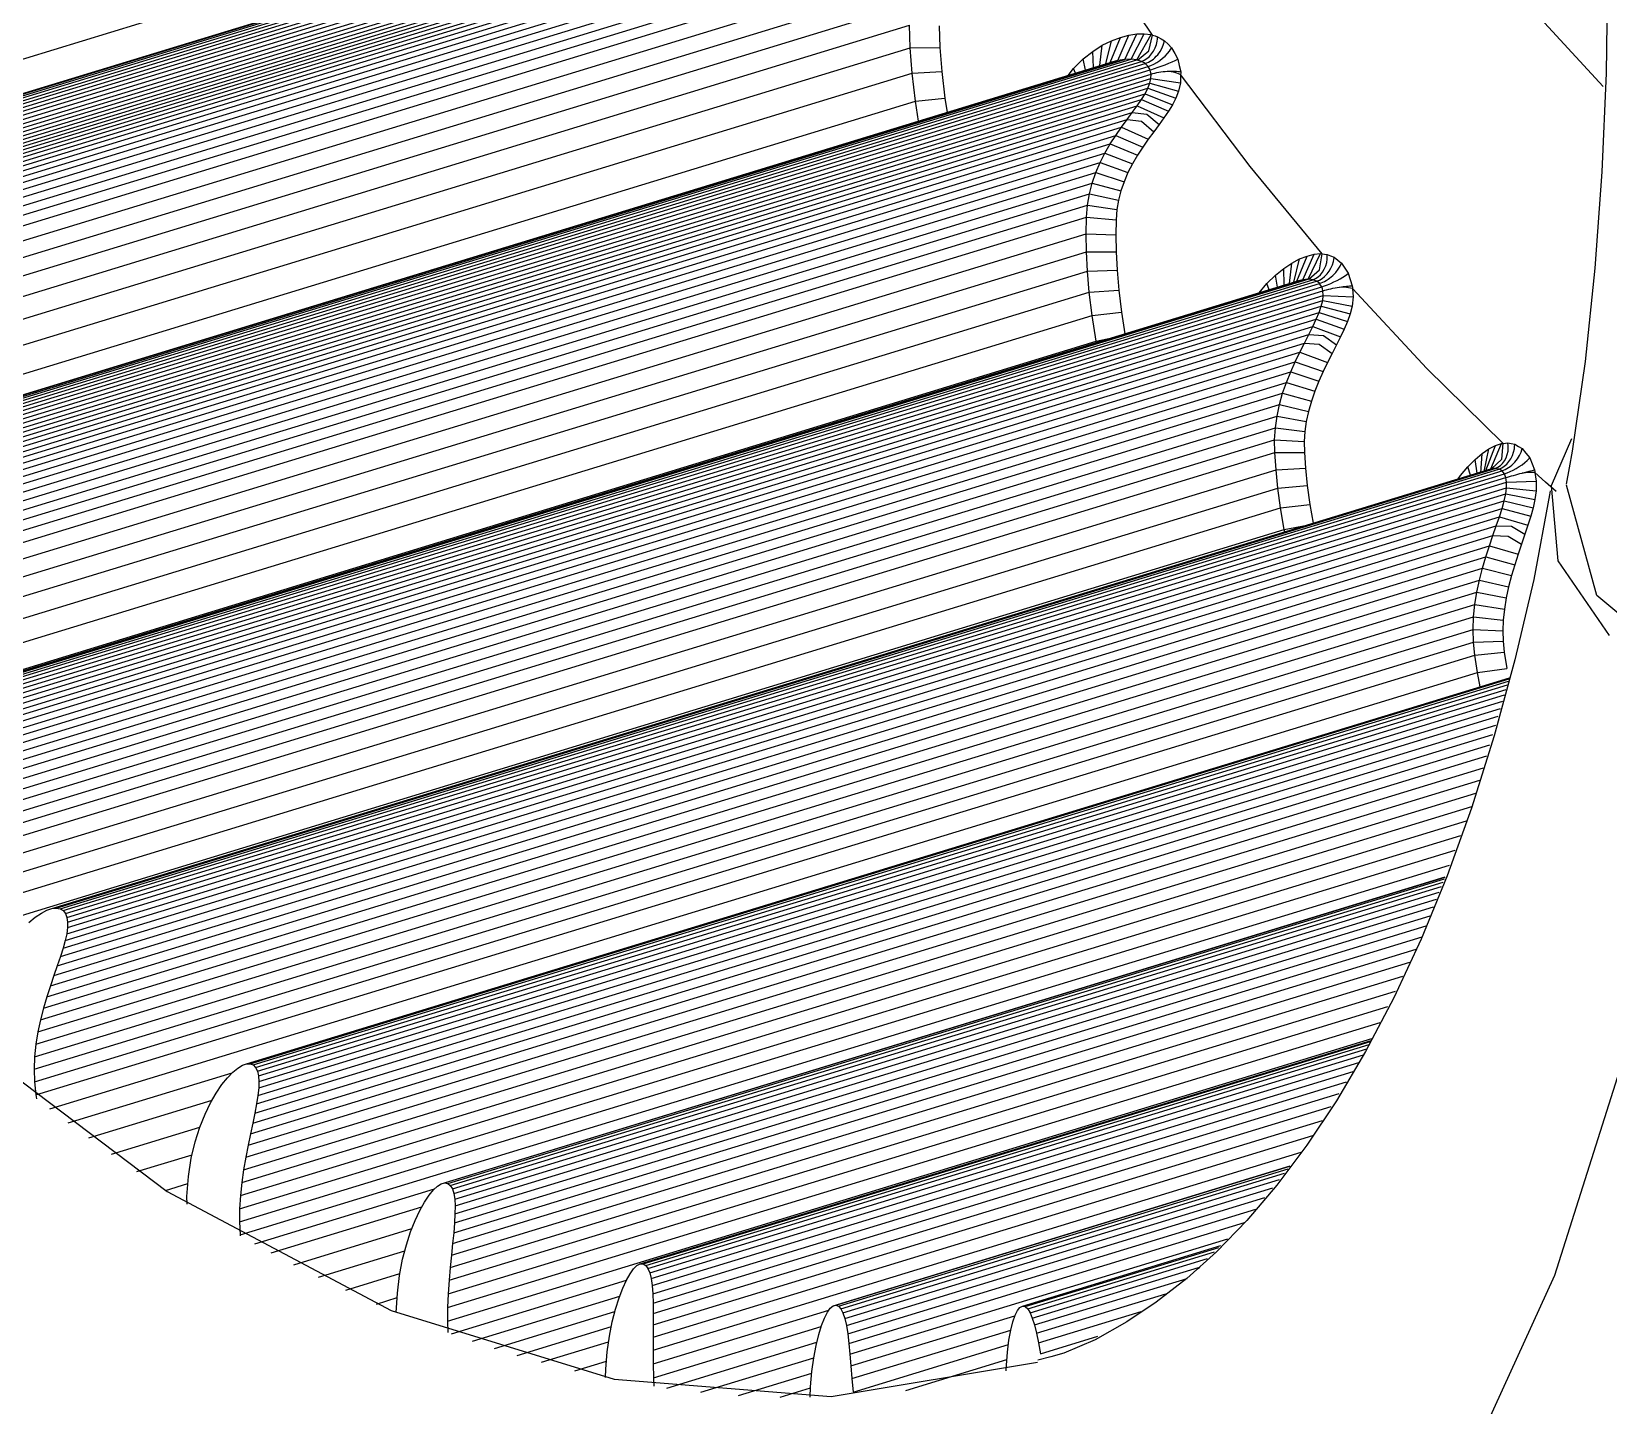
# Model space of a CAD drawing. Extents: x 594 to 813, y 174 to 240.
# Drawn here: x 735.7706 to 736.0578, y 231.0848 to 231.335 of the extents above; entities that cross this region are included whole.
import ezdxf

# ---------------------------------------------------------------- set-up
doc = ezdxf.new("R2010")
doc.units = 0
doc.header["$MEASUREMENT"] = 0
doc.layers.add('AC.REF(S). PIPING', color=3, linetype='CONTINUOUS', lineweight=30)
doc.layers.add('LG-AIRCON', color=3, linetype='CONTINUOUS')

# ---------------------------------------------------------------- blocks, each defined once
blk = doc.blocks.new('B1-Low Static-Isometric')
at = {"layer": 'LG-AIRCON', "color": 252, "linetype": 'Continuous'}
for p, q in [((4556.114, 4499.638), (4578.838, 4506.581)), ((4556.115, 4499.628), (4579.006, 4506.621)), ((4556.119, 4499.602), (4579.165, 4506.643)), ((4556.124, 4499.563), (4579.313, 4506.648)), ((4556.131, 4499.515), (4579.447, 4506.639)), ((4556.138, 4499.459), (4579.566, 4506.617)), ((4556.146, 4499.396), (4579.669, 4506.583)), ((4556.155, 4499.33), (4579.755, 4506.54)), ((4556.164, 4499.259), (4579.822, 4506.488)), ((4556.174, 4499.186), (4579.872, 4506.427)), ((4556.034, 4500.244), (4575.475, 4506.183)), ((4556.184, 4499.111), (4579.902, 4506.358)), ((4556.194, 4499.037), (4579.912, 4506.284)), ((4556.203, 4498.967), (4579.903, 4506.208)), ((4556.212, 4498.9), (4579.876, 4506.13)), ((4556.22, 4498.836), (4579.83, 4506.049)), ((4556.229, 4498.774), (4579.767, 4505.966)), ((4556.236, 4498.714), (4579.689, 4505.879)), ((4556.245, 4498.653), (4579.598, 4505.788)), ((4556.253, 4498.59), (4579.496, 4505.691)), ((4556.262, 4498.524), (4579.385, 4505.589)), ((4556.271, 4498.452), (4579.269, 4505.479)), ((4556.282, 4498.374), (4579.149, 4505.361)), ((4556.293, 4498.287), (4579.031, 4505.234)), ((4556.306, 4498.19), (4578.915, 4505.098)), ((4556.32, 4498.081), (4578.807, 4504.951)), ((4556.336, 4497.96), (4578.709, 4504.795)), ((4591.027, 4501.638), (4587.988, 4504.944)), ((4556.354, 4497.825), (4578.625, 4504.63)), ((4556.373, 4497.677), (4578.555, 4504.454)), ((4556.395, 4497.513), (4578.5, 4504.266)), ((4582.817, 4502.574), (4581.61, 4504.365)), ((4556.42, 4497.325), (4578.462, 4504.06)), ((4556.455, 4497.061), (4578.43, 4503.775)), ((4556.493, 4496.771), (4578.406, 4503.466)), ((4556.535, 4496.448), (4578.392, 4503.126)), ((4556.565, 4496.084), (4578.391, 4502.753)), ((4578.406, 4502.339), (4578.391, 4502.753)), ((4578.931, 4502.741), (4578.946, 4502.349)), ((4581.902, 4502.388), (4582.071, 4502.472)), ((4581.965, 4502.05), (4582.071, 4502.472)), ((4582.048, 4502.075), (4582.232, 4502.533)), ((4582.071, 4502.472), (4582.232, 4502.533)), ((4582.188, 4502.112), (4582.385, 4502.573)), ((4582.232, 4502.533), (4582.385, 4502.573)), ((4582.316, 4502.131), (4582.529, 4502.595)), ((4582.385, 4502.573), (4582.529, 4502.595)), ((4582.431, 4502.134), (4582.663, 4502.598)), ((4582.529, 4502.595), (4582.663, 4502.598)), ((4582.532, 4502.122), (4582.79, 4502.583)), ((4582.663, 4502.598), (4582.79, 4502.583)), ((4582.748, 4502.289), (4582.817, 4502.574)), ((4582.79, 4502.583), (4582.817, 4502.574)), ((4582.817, 4502.574), (4582.865, 4502.56)), ((4582.865, 4502.56), (4582.911, 4502.545)), ((4582.867, 4502.34), (4582.89, 4502.401)), ((4582.89, 4502.401), (4582.905, 4502.463)), ((4582.905, 4502.463), (4582.91, 4502.5)), ((4582.91, 4502.5), (4582.911, 4502.537)), ((4582.911, 4502.545), (4582.974, 4502.508)), ((4582.911, 4502.541), (4582.911, 4502.545)), ((4582.911, 4502.537), (4582.911, 4502.541)), ((4582.974, 4502.508), (4583.036, 4502.472)), ((4582.993, 4502.341), (4583.02, 4502.407)), ((4583.02, 4502.407), (4583.036, 4502.472)), ((4583.036, 4502.472), (4583.101, 4502.406)), ((4583.101, 4502.406), (4583.166, 4502.341)), ((4556.6, 4495.677), (4578.406, 4502.339)), ((4556.714, 4494.329), (4582.188, 4502.112)), ((4556.715, 4494.309), (4582.316, 4502.131)), ((4556.718, 4494.278), (4582.431, 4502.134)), ((4556.721, 4494.236), (4582.532, 4502.122)), ((4578.406, 4502.339), (4578.946, 4502.349)), ((4578.441, 4501.88), (4578.406, 4502.339)), ((4578.946, 4502.349), (4578.979, 4501.913)), ((4581.381, 4501.967), (4581.554, 4502.139)), ((4581.554, 4502.139), (4581.729, 4502.278)), ((4581.596, 4501.937), (4581.554, 4502.139)), ((4581.729, 4502.278), (4581.902, 4502.388)), ((4581.74, 4501.981), (4581.729, 4502.278)), ((4581.861, 4502.018), (4581.902, 4502.388)), ((4582.188, 4502.112), (4582.048, 4502.075)), ((4582.316, 4502.131), (4582.188, 4502.112)), ((4582.431, 4502.134), (4582.316, 4502.131)), ((4582.532, 4502.122), (4582.431, 4502.134)), ((4582.545, 4502.118), (4582.532, 4502.122)), ((4582.545, 4502.118), (4582.748, 4502.289)), ((4582.581, 4502.107), (4582.545, 4502.118)), ((4582.617, 4502.096), (4582.667, 4502.116)), ((4582.667, 4502.116), (4582.715, 4502.146)), ((4582.715, 4502.146), (4582.76, 4502.184)), ((4582.76, 4502.184), (4582.802, 4502.231)), ((4582.775, 4502.097), (4582.804, 4502.116)), ((4582.802, 4502.231), (4582.838, 4502.283)), ((4582.804, 4502.116), (4582.833, 4502.138)), ((4582.833, 4502.138), (4582.86, 4502.162)), ((4582.838, 4502.283), (4582.867, 4502.34)), ((4582.86, 4502.162), (4582.887, 4502.188)), ((4582.887, 4502.188), (4582.912, 4502.216)), ((4582.896, 4502.077), (4582.949, 4502.112)), ((4582.912, 4502.216), (4582.957, 4502.277)), ((4582.949, 4502.112), (4583, 4502.151)), ((4582.957, 4502.277), (4582.993, 4502.341)), ((4583, 4502.151), (4583.048, 4502.193)), ((4583.048, 4502.193), (4583.091, 4502.237)), ((4583.091, 4502.237), (4583.127, 4502.281)), ((4583.127, 4502.281), (4583.147, 4502.309)), ((4583.147, 4502.309), (4583.164, 4502.337)), ((4583.164, 4502.337), (4583.165, 4502.339)), ((4583.165, 4502.339), (4583.166, 4502.341)), ((4583.166, 4502.341), (4583.222, 4502.238)), ((4583.176, 4502.088), (4583.232, 4502.113)), ((4583.222, 4502.238), (4583.277, 4502.135)), ((4583.232, 4502.113), (4583.277, 4502.135)), ((4583.277, 4502.135), (4583.304, 4502.019)), ((4556.639, 4495.219), (4578.441, 4501.88)), ((4556.713, 4494.335), (4582.048, 4502.075)), ((4556.726, 4494.185), (4582.617, 4502.096)), ((4556.731, 4494.126), (4582.686, 4502.056)), ((4556.736, 4494.059), (4582.738, 4502.004)), ((4556.743, 4493.986), (4582.773, 4501.939)), ((4556.749, 4493.908), (4582.79, 4501.865)), ((4578.441, 4501.88), (4578.979, 4501.913)), ((4578.5, 4501.371), (4578.441, 4501.88)), ((4578.979, 4501.913), (4579.035, 4501.426)), ((4581.282, 4501.841), (4581.381, 4501.967)), ((4581.417, 4501.882), (4581.381, 4501.967)), ((4582.617, 4502.096), (4582.581, 4502.107)), ((4582.617, 4502.096), (4582.617, 4502.096)), ((4582.652, 4502.076), (4582.617, 4502.096)), ((4582.686, 4502.056), (4582.652, 4502.076)), ((4582.686, 4502.056), (4582.716, 4502.067)), ((4582.711, 4502.031), (4582.686, 4502.056)), ((4582.735, 4502.007), (4582.711, 4502.031)), ((4582.716, 4502.067), (4582.745, 4502.08)), ((4582.737, 4502.005), (4582.735, 4502.007)), ((4582.738, 4502.004), (4582.737, 4502.005)), ((4582.738, 4502.004), (4582.789, 4502.022)), ((4582.756, 4501.971), (4582.738, 4502.004)), ((4582.745, 4502.08), (4582.775, 4502.097)), ((4582.773, 4501.939), (4582.756, 4501.971)), ((4582.773, 4501.939), (4582.804, 4501.948)), ((4582.773, 4501.939), (4582.773, 4501.939)), ((4582.781, 4501.902), (4582.773, 4501.939)), ((4582.79, 4501.865), (4582.781, 4501.902)), ((4582.788, 4501.784), (4582.79, 4501.865)), ((4582.789, 4502.022), (4582.843, 4502.047)), ((4582.79, 4501.865), (4582.822, 4501.874)), ((4582.79, 4501.865), (4582.79, 4501.865)), ((4582.804, 4501.948), (4582.836, 4501.959)), ((4582.822, 4501.874), (4582.857, 4501.882)), ((4582.836, 4501.959), (4582.87, 4501.97)), ((4582.843, 4502.047), (4582.896, 4502.077)), ((4582.857, 4501.882), (4582.894, 4501.89)), ((4582.87, 4501.97), (4582.904, 4501.982)), ((4582.894, 4501.89), (4582.932, 4501.897)), ((4582.904, 4501.982), (4582.939, 4501.994)), ((4582.932, 4501.897), (4582.971, 4501.903)), ((4582.939, 4501.994), (4582.975, 4502.007)), ((4582.971, 4501.903), (4583.011, 4501.908)), ((4582.975, 4502.007), (4583.011, 4502.021)), ((4583.011, 4502.021), (4583.046, 4502.034)), ((4583.011, 4501.908), (4583.051, 4501.912)), ((4583.046, 4502.034), (4583.114, 4502.061)), ((4583.051, 4501.912), (4583.091, 4501.915)), ((4583.091, 4501.915), (4583.16, 4501.917)), ((4583.223, 4501.894), (4583.091, 4501.915)), ((4583.114, 4502.061), (4583.176, 4502.088)), ((4583.16, 4501.917), (4583.224, 4501.916)), ((4583.33, 4501.857), (4583.223, 4501.894)), ((4583.224, 4501.916), (4583.254, 4501.914)), ((4583.254, 4501.914), (4583.282, 4501.911)), ((4583.282, 4501.911), (4583.307, 4501.908)), ((4583.304, 4502.019), (4583.331, 4501.903)), ((4583.307, 4501.908), (4583.331, 4501.903)), ((4583.33, 4501.857), (4583.327, 4501.707)), ((4583.331, 4501.88), (4583.33, 4501.857)), ((4584.599, 4500.18), (4583.33, 4501.857)), ((4583.331, 4501.903), (4583.331, 4501.88)), ((4556.756, 4493.831), (4582.788, 4501.784)), ((4556.762, 4493.752), (4582.769, 4501.698)), ((4556.769, 4493.672), (4582.733, 4501.605)), ((4582.681, 4501.505), (4582.733, 4501.605)), ((4582.733, 4501.605), (4582.769, 4501.698)), ((4582.733, 4501.605), (4583.243, 4501.426)), ((4582.769, 4501.698), (4582.788, 4501.784)), ((4582.769, 4501.698), (4583.293, 4501.555)), ((4582.788, 4501.784), (4583.327, 4501.707)), ((4583.293, 4501.555), (4583.243, 4501.426)), ((4583.327, 4501.707), (4583.293, 4501.555)), ((4556.682, 4494.705), (4578.5, 4501.371)), ((4556.776, 4493.591), (4582.681, 4501.505)), ((4556.783, 4493.507), (4582.615, 4501.399)), ((4556.791, 4493.419), (4582.537, 4501.285)), ((4578.5, 4501.371), (4579.035, 4501.426)), ((4578.556, 4501.008), (4578.5, 4501.371)), ((4579.035, 4501.426), (4579.075, 4501.167)), ((4582.449, 4501.163), (4582.537, 4501.285)), ((4582.537, 4501.285), (4582.615, 4501.399)), ((4582.537, 4501.285), (4583.025, 4501.069)), ((4582.615, 4501.399), (4582.681, 4501.505)), ((4582.615, 4501.399), (4583.108, 4501.189)), ((4582.681, 4501.505), (4583.181, 4501.307)), ((4583.181, 4501.307), (4583.108, 4501.189)), ((4583.243, 4501.426), (4583.181, 4501.307)), ((4556.798, 4493.326), (4582.449, 4501.163)), ((4556.807, 4493.228), (4582.353, 4501.034)), ((4582.252, 4500.895), (4582.353, 4501.034)), ((4582.353, 4501.034), (4582.449, 4501.163)), ((4582.353, 4501.034), (4582.618, 4501.006)), ((4582.449, 4501.163), (4582.715, 4501.137)), ((4582.618, 4501.006), (4582.839, 4500.814)), ((4582.715, 4501.137), (4582.936, 4500.945)), ((4583.025, 4501.069), (4582.936, 4500.945)), ((4583.108, 4501.189), (4583.025, 4501.069)), ((4556.816, 4493.123), (4582.252, 4500.895)), ((4556.825, 4493.01), (4582.15, 4500.747)), ((4582.048, 4500.591), (4582.15, 4500.747)), ((4582.15, 4500.747), (4582.252, 4500.895)), ((4582.15, 4500.747), (4582.641, 4500.535)), ((4582.252, 4500.895), (4582.741, 4500.678)), ((4582.741, 4500.678), (4582.641, 4500.535)), ((4582.839, 4500.814), (4582.741, 4500.678)), ((4582.936, 4500.945), (4582.839, 4500.814)), ((4556.835, 4492.887), (4582.048, 4500.591)), ((4556.847, 4492.755), (4581.951, 4500.425)), ((4581.862, 4500.251), (4581.951, 4500.425)), ((4581.951, 4500.425), (4582.048, 4500.591)), ((4581.951, 4500.425), (4582.453, 4500.23)), ((4582.048, 4500.591), (4582.544, 4500.385)), ((4582.641, 4500.535), (4582.544, 4500.385)), ((4556.859, 4492.611), (4581.862, 4500.251)), ((4581.783, 4500.069), (4581.862, 4500.251)), ((4581.862, 4500.251), (4582.371, 4500.069)), ((4582.453, 4500.23), (4582.371, 4500.069)), ((4582.544, 4500.385), (4582.453, 4500.23)), ((4585.908, 4498.591), (4584.599, 4500.18)), ((4556.872, 4492.457), (4581.783, 4500.069)), ((4556.886, 4492.292), (4581.718, 4499.879)), ((4581.667, 4499.683), (4581.718, 4499.879)), ((4581.718, 4499.879), (4581.783, 4500.069)), ((4581.718, 4499.879), (4582.242, 4499.737)), ((4581.783, 4500.069), (4582.3, 4499.904)), ((4582.3, 4499.904), (4582.242, 4499.737)), ((4582.371, 4500.069), (4582.3, 4499.904)), ((4556.901, 4492.116), (4581.667, 4499.683)), ((4581.633, 4499.477), (4581.667, 4499.683)), ((4581.667, 4499.683), (4582.199, 4499.569)), ((4582.199, 4499.569), (4582.17, 4499.398)), ((4582.242, 4499.737), (4582.199, 4499.569)), ((4556.917, 4491.926), (4581.633, 4499.477)), ((4556.934, 4491.715), (4581.615, 4499.256)), ((4581.61, 4498.955), (4581.615, 4499.256)), ((4581.615, 4499.256), (4581.633, 4499.477)), ((4581.615, 4499.256), (4582.155, 4499.211)), ((4581.633, 4499.477), (4582.17, 4499.398)), ((4582.17, 4499.398), (4582.155, 4499.211)), ((4556.959, 4491.423), (4581.61, 4498.955)), ((4581.615, 4498.63), (4581.61, 4498.955)), ((4581.61, 4498.955), (4582.151, 4498.934)), ((4582.155, 4499.211), (4582.151, 4498.934)), ((4582.151, 4498.934), (4582.155, 4498.627)), ((4556.978, 4491.102), (4581.615, 4498.63)), ((4581.633, 4498.276), (4581.615, 4498.63)), ((4581.615, 4498.63), (4582.155, 4498.627)), ((4582.155, 4498.627), (4582.172, 4498.293)), ((4585.208, 4498.324), (4585.356, 4498.422)), ((4585.314, 4498.051), (4585.356, 4498.422)), ((4585.356, 4498.422), (4585.497, 4498.497)), ((4585.393, 4498.075), (4585.497, 4498.497)), ((4585.448, 4498.092), (4585.632, 4498.55)), ((4585.497, 4498.497), (4585.632, 4498.55)), ((4585.557, 4498.12), (4585.759, 4498.582)), ((4585.632, 4498.55), (4585.759, 4498.582)), ((4585.654, 4498.129), (4585.88, 4498.594)), ((4585.759, 4498.582), (4585.88, 4498.594)), ((4585.861, 4498.301), (4585.908, 4498.591)), ((4585.88, 4498.594), (4585.908, 4498.591)), ((4585.908, 4498.591), (4585.953, 4498.586)), ((4585.953, 4498.586), (4585.999, 4498.58)), ((4585.972, 4498.37), (4585.99, 4498.432)), ((4585.99, 4498.432), (4586, 4498.496)), ((4585.999, 4498.58), (4586.062, 4498.556)), ((4586, 4498.576), (4585.999, 4498.58)), ((4586, 4498.572), (4586, 4498.576)), ((4586.001, 4498.535), (4586, 4498.572)), ((4586, 4498.496), (4586.001, 4498.535)), ((4586.062, 4498.556), (4586.124, 4498.532)), ((4586.067, 4498.332), (4586.093, 4498.391)), ((4586.093, 4498.391), (4586.112, 4498.452)), ((4586.112, 4498.452), (4586.12, 4498.489)), ((4586.12, 4498.489), (4586.124, 4498.526)), ((4586.124, 4498.532), (4586.192, 4498.478)), ((4586.124, 4498.529), (4586.124, 4498.532)), ((4586.124, 4498.526), (4586.124, 4498.529)), ((4586.192, 4498.478), (4586.26, 4498.424)), ((4586.234, 4498.368), (4586.26, 4498.424)), ((4586.26, 4498.424), (4586.322, 4498.33)), ((4556.99, 4490.747), (4581.633, 4498.276)), ((4559.239, 4490.084), (4585.448, 4498.092)), ((4559.348, 4490.112), (4585.557, 4498.12)), ((4559.445, 4490.121), (4585.654, 4498.129)), ((4559.528, 4490.112), (4585.737, 4498.12)), ((4559.597, 4490.086), (4585.806, 4498.094)), ((4581.633, 4498.276), (4582.172, 4498.293)), ((4581.666, 4497.89), (4581.633, 4498.276)), ((4582.172, 4498.293), (4582.204, 4497.927)), ((4584.901, 4498.051), (4585.056, 4498.201)), ((4585.056, 4498.201), (4585.208, 4498.324)), ((4585.095, 4497.984), (4585.056, 4498.201)), ((4585.216, 4498.021), (4585.208, 4498.324)), ((4585.557, 4498.12), (4585.448, 4498.092)), ((4585.654, 4498.129), (4585.557, 4498.12)), ((4585.667, 4498.128), (4585.654, 4498.129)), ((4585.667, 4498.128), (4585.861, 4498.301)), ((4585.702, 4498.124), (4585.667, 4498.128)), ((4585.737, 4498.12), (4585.702, 4498.124)), ((4585.737, 4498.12), (4585.787, 4498.141)), ((4585.737, 4498.12), (4585.737, 4498.12)), ((4585.772, 4498.107), (4585.737, 4498.12)), ((4585.806, 4498.094), (4585.772, 4498.107)), ((4585.787, 4498.141), (4585.834, 4498.171)), ((4585.807, 4498.094), (4585.806, 4498.094)), ((4585.807, 4498.094), (4585.857, 4498.114)), ((4585.832, 4498.074), (4585.807, 4498.094)), ((4585.834, 4498.171), (4585.877, 4498.21)), ((4585.857, 4498.114), (4585.905, 4498.143)), ((4585.877, 4498.21), (4585.915, 4498.257)), ((4585.905, 4498.143), (4585.952, 4498.181)), ((4585.915, 4498.257), (4585.947, 4498.311)), ((4585.921, 4498.074), (4585.952, 4498.09)), ((4585.947, 4498.311), (4585.972, 4498.37)), ((4585.952, 4498.181), (4585.996, 4498.226)), ((4585.952, 4498.09), (4585.983, 4498.108)), ((4585.983, 4498.108), (4586.014, 4498.128)), ((4585.996, 4498.226), (4586.034, 4498.277)), ((4586.014, 4498.128), (4586.044, 4498.15)), ((4586.034, 4498.277), (4586.067, 4498.332)), ((4586.044, 4498.15), (4586.073, 4498.174)), ((4586.073, 4498.174), (4586.102, 4498.199)), ((4586.102, 4498.199), (4586.154, 4498.253)), ((4586.122, 4498.079), (4586.179, 4498.108)), ((4586.154, 4498.253), (4586.198, 4498.31)), ((4586.179, 4498.108), (4586.233, 4498.137)), ((4586.198, 4498.31), (4586.234, 4498.368)), ((4586.233, 4498.137), (4586.285, 4498.167)), ((4586.285, 4498.167), (4586.331, 4498.196)), ((4586.322, 4498.33), (4586.384, 4498.236)), ((4586.331, 4498.196), (4586.358, 4498.215)), ((4586.358, 4498.215), (4586.381, 4498.234)), ((4586.381, 4498.234), (4586.383, 4498.235)), ((4586.383, 4498.235), (4586.384, 4498.236)), ((4586.384, 4498.236), (4586.42, 4498.122)), ((4586.42, 4498.122), (4586.456, 4498.008)), ((4557.004, 4490.355), (4581.666, 4497.89)), ((4559.651, 4490.043), (4585.861, 4498.051)), ((4559.69, 4489.984), (4585.9, 4497.992)), ((4559.713, 4489.911), (4585.922, 4497.919)), ((4559.719, 4489.828), (4585.928, 4497.835)), ((4581.666, 4497.89), (4582.204, 4497.927)), ((4581.719, 4497.466), (4581.666, 4497.89)), ((4582.204, 4497.927), (4582.253, 4497.526)), ((4584.758, 4497.881), (4584.901, 4498.051)), ((4584.943, 4497.938), (4584.901, 4498.051)), ((4585.858, 4498.054), (4585.832, 4498.074)), ((4585.859, 4498.052), (4585.858, 4498.054)), ((4585.861, 4498.051), (4585.859, 4498.052)), ((4585.861, 4498.051), (4585.891, 4498.061)), ((4585.88, 4498.021), (4585.861, 4498.051)), ((4585.9, 4497.992), (4585.88, 4498.021)), ((4585.891, 4498.061), (4585.921, 4498.074)), ((4585.9, 4497.992), (4585.952, 4498.009)), ((4585.911, 4497.955), (4585.9, 4497.992)), ((4585.9, 4497.992), (4585.9, 4497.992)), ((4585.9, 4497.992), (4585.9, 4497.992)), ((4585.922, 4497.919), (4585.911, 4497.955)), ((4585.918, 4497.742), (4585.928, 4497.835)), ((4585.922, 4497.919), (4585.955, 4497.928)), ((4585.928, 4497.835), (4585.922, 4497.919)), ((4585.922, 4497.919), (4585.922, 4497.919)), ((4585.928, 4497.835), (4586.47, 4497.805)), ((4585.952, 4498.009), (4586.007, 4498.029)), ((4585.955, 4497.928), (4585.989, 4497.937)), ((4585.989, 4497.937), (4586.026, 4497.947)), ((4586.007, 4498.029), (4586.064, 4498.053)), ((4586.026, 4497.947), (4586.064, 4497.955)), ((4586.064, 4498.053), (4586.122, 4498.079)), ((4586.064, 4497.955), (4586.103, 4497.964)), ((4586.103, 4497.964), (4586.142, 4497.972)), ((4586.142, 4497.972), (4586.182, 4497.979)), ((4586.182, 4497.979), (4586.221, 4497.985)), ((4586.221, 4497.985), (4586.289, 4497.995)), ((4586.353, 4497.98), (4586.221, 4497.985)), ((4586.289, 4497.995), (4586.352, 4498.002)), ((4586.352, 4498.002), (4586.381, 4498.005)), ((4586.459, 4497.96), (4586.353, 4497.98)), ((4586.381, 4498.005), (4586.408, 4498.007)), ((4586.408, 4498.007), (4586.433, 4498.008)), ((4586.433, 4498.008), (4586.456, 4498.008)), ((4586.47, 4497.805), (4586.452, 4497.64)), ((4586.456, 4498.008), (4586.458, 4497.984)), ((4586.458, 4497.984), (4586.459, 4497.96)), ((4586.459, 4497.96), (4586.47, 4497.805)), ((4587.816, 4496.501), (4586.459, 4497.96)), ((4559.642, 4489.516), (4585.851, 4497.524)), ((4559.682, 4489.63), (4585.892, 4497.638)), ((4559.708, 4489.734), (4585.918, 4497.742)), ((4581.719, 4497.466), (4582.253, 4497.526)), ((4582.253, 4497.526), (4582.316, 4497.135)), ((4585.798, 4497.4), (4585.851, 4497.524)), ((4585.851, 4497.524), (4585.892, 4497.638)), ((4585.851, 4497.524), (4586.367, 4497.359)), ((4585.892, 4497.638), (4585.918, 4497.742)), ((4585.892, 4497.638), (4586.416, 4497.496)), ((4585.918, 4497.742), (4586.452, 4497.64)), ((4586.452, 4497.64), (4586.416, 4497.496)), ((4557.02, 4489.92), (4581.719, 4497.466)), ((4559.525, 4489.258), (4585.735, 4497.266)), ((4559.589, 4489.392), (4585.798, 4497.4)), ((4581.793, 4497), (4581.719, 4497.466)), ((4585.662, 4497.121), (4585.735, 4497.266)), ((4585.735, 4497.266), (4585.798, 4497.4)), ((4585.735, 4497.266), (4586.242, 4497.08)), ((4585.798, 4497.4), (4586.309, 4497.222)), ((4586.367, 4497.359), (4586.309, 4497.222)), ((4586.416, 4497.496), (4586.367, 4497.359)), ((4557.037, 4489.436), (4581.793, 4497)), ((4559.374, 4488.958), (4585.583, 4496.966)), ((4559.453, 4489.113), (4585.662, 4497.121)), ((4581.793, 4497), (4582.079, 4497.063)), ((4581.798, 4496.977), (4581.793, 4497)), ((4585.5, 4496.801), (4585.583, 4496.966)), ((4585.583, 4496.966), (4585.662, 4497.121)), ((4585.583, 4496.966), (4585.854, 4496.948)), ((4585.662, 4497.121), (4585.934, 4497.104)), ((4585.854, 4496.948), (4586.088, 4496.777)), ((4585.934, 4497.104), (4586.168, 4496.933)), ((4586.242, 4497.08), (4586.168, 4496.933)), ((4586.309, 4497.222), (4586.242, 4497.08)), ((4559.291, 4488.794), (4585.5, 4496.801)), ((4585.416, 4496.627), (4585.5, 4496.801)), ((4585.5, 4496.801), (4586.007, 4496.615)), ((4586.088, 4496.777), (4586.007, 4496.615)), ((4586.168, 4496.933), (4586.088, 4496.777)), ((4559.125, 4488.436), (4585.334, 4496.443)), ((4559.207, 4488.619), (4585.416, 4496.627)), ((4585.257, 4496.251), (4585.334, 4496.443)), ((4585.334, 4496.443), (4585.416, 4496.627)), ((4585.334, 4496.443), (4585.847, 4496.271)), ((4585.416, 4496.627), (4585.925, 4496.446)), ((4585.925, 4496.446), (4585.847, 4496.271)), ((4586.007, 4496.615), (4585.925, 4496.446)), ((4589.202, 4495.14), (4587.816, 4496.501)), ((4559.048, 4488.244), (4585.257, 4496.251)), ((4585.188, 4496.052), (4585.257, 4496.251)), ((4585.257, 4496.251), (4585.774, 4496.09)), ((4585.774, 4496.09), (4585.711, 4495.906)), ((4585.847, 4496.271), (4585.774, 4496.09)), ((4558.921, 4487.839), (4585.13, 4495.847)), ((4558.979, 4488.044), (4585.188, 4496.052)), ((4585.085, 4495.637), (4585.13, 4495.847)), ((4585.13, 4495.847), (4585.188, 4496.052)), ((4585.13, 4495.847), (4585.658, 4495.721)), ((4585.188, 4496.052), (4585.711, 4495.906)), ((4585.711, 4495.906), (4585.658, 4495.721)), ((4558.876, 4487.63), (4585.085, 4495.637)), ((4585.055, 4495.424), (4585.085, 4495.637)), ((4585.085, 4495.637), (4585.619, 4495.536)), ((4585.619, 4495.536), (4585.593, 4495.353)), ((4585.658, 4495.721), (4585.619, 4495.536)), ((4558.846, 4487.416), (4585.055, 4495.424)), ((4585.041, 4495.204), (4585.055, 4495.424)), ((4585.055, 4495.424), (4585.593, 4495.353)), ((4585.593, 4495.353), (4585.581, 4495.171)), ((4558.831, 4487.196), (4585.041, 4495.204)), ((4558.835, 4486.963), (4585.044, 4494.971)), ((4585.044, 4494.971), (4585.041, 4495.204)), ((4585.041, 4495.204), (4585.581, 4495.171)), ((4585.044, 4494.971), (4585.584, 4494.974)), ((4585.067, 4494.659), (4585.044, 4494.971)), ((4585.581, 4495.171), (4585.584, 4494.974)), ((4585.584, 4494.974), (4585.605, 4494.687)), ((4588.694, 4494.848), (4588.821, 4494.955)), ((4588.795, 4494.596), (4588.821, 4494.955)), ((4588.821, 4494.955), (4588.944, 4495.039)), ((4588.856, 4494.626), (4588.944, 4495.039)), ((4588.889, 4494.646), (4589.062, 4495.1)), ((4588.944, 4495.039), (4589.062, 4495.1)), ((4588.98, 4494.676), (4589.176, 4495.138)), ((4589.062, 4495.1), (4589.176, 4495.138)), ((4589.176, 4495.138), (4589.202, 4495.14)), ((4589.177, 4494.851), (4589.202, 4495.14)), ((4589.202, 4495.14), (4589.246, 4495.145)), ((4589.246, 4495.145), (4589.291, 4495.149)), ((4589.259, 4494.877), (4589.28, 4494.937)), ((4589.28, 4494.937), (4589.293, 4495)), ((4589.291, 4495.149), (4589.352, 4495.138)), ((4589.291, 4495.145), (4589.291, 4495.149)), ((4589.292, 4495.141), (4589.291, 4495.145)), ((4589.296, 4495.103), (4589.292, 4495.141)), ((4589.293, 4495), (4589.298, 4495.064)), ((4589.298, 4495.064), (4589.296, 4495.103)), ((4589.352, 4495.138), (4589.414, 4495.126)), ((4589.373, 4494.918), (4589.395, 4494.98)), ((4589.395, 4494.98), (4589.408, 4495.043)), ((4589.408, 4495.043), (4589.413, 4495.082)), ((4589.413, 4495.082), (4589.414, 4495.12)), ((4589.414, 4495.126), (4589.483, 4495.085)), ((4589.414, 4495.123), (4589.414, 4495.126)), ((4589.414, 4495.12), (4589.414, 4495.123)), ((4589.483, 4495.085), (4589.552, 4495.044)), ((4589.502, 4494.918), (4589.532, 4494.981)), ((4589.532, 4494.981), (4589.552, 4495.044)), ((4589.552, 4495.044), (4589.619, 4494.96)), ((4589.619, 4494.96), (4589.687, 4494.876)), ((4558.858, 4486.652), (4585.067, 4494.659)), ((4562.771, 4486.668), (4588.98, 4494.676)), ((4562.851, 4486.677), (4589.06, 4494.685)), ((4562.919, 4486.665), (4589.128, 4494.672)), ((4585.067, 4494.659), (4585.605, 4494.687)), ((4585.101, 4494.325), (4585.067, 4494.659)), ((4585.605, 4494.687), (4585.637, 4494.371)), ((4588.429, 4494.555), (4588.562, 4494.715)), ((4588.562, 4494.715), (4588.694, 4494.848)), ((4588.609, 4494.563), (4588.562, 4494.715)), ((4588.728, 4494.599), (4588.694, 4494.848)), ((4588.992, 4494.677), (4588.98, 4494.676)), ((4588.992, 4494.677), (4589.177, 4494.851)), ((4589.026, 4494.681), (4588.992, 4494.677)), ((4589.06, 4494.685), (4589.026, 4494.681)), ((4589.06, 4494.685), (4589.109, 4494.705)), ((4589.094, 4494.679), (4589.06, 4494.685)), ((4589.128, 4494.672), (4589.094, 4494.679)), ((4589.109, 4494.705), (4589.155, 4494.736)), ((4589.128, 4494.673), (4589.178, 4494.693)), ((4589.128, 4494.673), (4589.128, 4494.672)), ((4589.154, 4494.657), (4589.128, 4494.673)), ((4589.128, 4494.672), (4589.128, 4494.672)), ((4589.18, 4494.642), (4589.154, 4494.657)), ((4589.155, 4494.736), (4589.195, 4494.775)), ((4589.178, 4494.693), (4589.225, 4494.723)), ((4589.184, 4494.64), (4589.213, 4494.65)), ((4589.195, 4494.775), (4589.231, 4494.823)), ((4589.213, 4494.65), (4589.243, 4494.664)), ((4589.225, 4494.723), (4589.27, 4494.761)), ((4589.231, 4494.823), (4589.259, 4494.877)), ((4589.243, 4494.664), (4589.273, 4494.68)), ((4589.27, 4494.761), (4589.31, 4494.808)), ((4589.273, 4494.68), (4589.304, 4494.699)), ((4589.304, 4494.699), (4589.333, 4494.72)), ((4589.31, 4494.808), (4589.345, 4494.86)), ((4589.332, 4494.627), (4589.387, 4494.654)), ((4589.333, 4494.72), (4589.361, 4494.744)), ((4589.345, 4494.86), (4589.373, 4494.918)), ((4589.361, 4494.744), (4589.389, 4494.769)), ((4589.387, 4494.654), (4589.443, 4494.684)), ((4589.389, 4494.769), (4589.415, 4494.797)), ((4589.415, 4494.797), (4589.463, 4494.856)), ((4589.443, 4494.684), (4589.498, 4494.717)), ((4589.463, 4494.856), (4589.502, 4494.918)), ((4589.498, 4494.717), (4589.549, 4494.752)), ((4589.549, 4494.752), (4589.597, 4494.789)), ((4589.597, 4494.789), (4589.639, 4494.826)), ((4589.639, 4494.826), (4589.663, 4494.85)), ((4589.663, 4494.85), (4589.684, 4494.873)), ((4589.684, 4494.873), (4589.686, 4494.875)), ((4589.686, 4494.875), (4589.687, 4494.876)), ((4589.687, 4494.876), (4589.731, 4494.766)), ((4589.704, 4494.639), (4589.73, 4494.646)), ((4589.73, 4494.646), (4589.754, 4494.651)), ((4589.731, 4494.766), (4589.776, 4494.656)), ((4589.754, 4494.651), (4589.776, 4494.656)), ((4589.776, 4494.656), (4589.78, 4494.632)), ((4562.974, 4486.632), (4589.184, 4494.64)), ((4563.016, 4486.579), (4589.226, 4494.587)), ((4563.045, 4486.508), (4589.254, 4494.516)), ((4563.058, 4486.424), (4589.267, 4494.432)), ((4585.101, 4494.325), (4585.637, 4494.371)), ((4585.637, 4494.371), (4585.684, 4494.029)), ((4588.387, 4494.495), (4588.429, 4494.555)), ((4589.182, 4494.641), (4589.18, 4494.642)), ((4589.184, 4494.64), (4589.182, 4494.641)), ((4589.205, 4494.613), (4589.184, 4494.64)), ((4589.226, 4494.587), (4589.205, 4494.613)), ((4589.226, 4494.587), (4589.277, 4494.604)), ((4589.24, 4494.551), (4589.226, 4494.587)), ((4589.226, 4494.587), (4589.226, 4494.587)), ((4589.226, 4494.587), (4589.226, 4494.587)), ((4589.254, 4494.516), (4589.24, 4494.551)), ((4589.254, 4494.516), (4589.286, 4494.526)), ((4589.267, 4494.432), (4589.254, 4494.516)), ((4589.265, 4494.333), (4589.267, 4494.432)), ((4589.267, 4494.432), (4589.808, 4494.449)), ((4589.277, 4494.604), (4589.332, 4494.627)), ((4589.286, 4494.526), (4589.321, 4494.536)), ((4589.321, 4494.536), (4589.357, 4494.547)), ((4589.357, 4494.547), (4589.395, 4494.557)), ((4589.395, 4494.557), (4589.433, 4494.568)), ((4589.433, 4494.568), (4589.471, 4494.579)), ((4589.471, 4494.579), (4589.51, 4494.589)), ((4589.51, 4494.589), (4589.549, 4494.6)), ((4589.549, 4494.6), (4589.615, 4494.617)), ((4589.679, 4494.61), (4589.549, 4494.6)), ((4589.615, 4494.617), (4589.676, 4494.633)), ((4589.676, 4494.633), (4589.704, 4494.639)), ((4589.783, 4494.607), (4589.679, 4494.61)), ((4589.78, 4494.632), (4589.783, 4494.607)), ((4589.783, 4494.607), (4589.808, 4494.449)), ((4589.977, 4494.434), (4589.783, 4494.607)), ((4589.808, 4494.449), (4589.805, 4494.275)), ((4590.17, 4494.264), (4589.977, 4494.434)), ((4558.947, 4486.334), (4585.101, 4494.325)), ((4563.013, 4486.086), (4589.222, 4494.094)), ((4563.041, 4486.212), (4589.25, 4494.22)), ((4563.056, 4486.325), (4589.265, 4494.333)), ((4585.15, 4493.964), (4585.101, 4494.325)), ((4589.183, 4493.954), (4589.222, 4494.094)), ((4589.222, 4494.094), (4589.25, 4494.22)), ((4589.222, 4494.094), (4589.751, 4493.967)), ((4589.25, 4494.22), (4589.265, 4494.333)), ((4589.25, 4494.22), (4589.784, 4494.119)), ((4589.265, 4494.333), (4589.805, 4494.275)), ((4589.784, 4494.119), (4589.751, 4493.967)), ((4589.805, 4494.275), (4589.784, 4494.119)), ((4559.238, 4486.047), (4585.15, 4493.964)), ((4562.926, 4485.794), (4589.135, 4493.801)), ((4562.974, 4485.946), (4589.183, 4493.954)), ((4585.15, 4493.964), (4585.684, 4494.029)), ((4585.217, 4493.572), (4585.15, 4493.964)), ((4585.684, 4494.029), (4585.742, 4493.687)), ((4589.079, 4493.636), (4589.135, 4493.801)), ((4589.135, 4493.801), (4589.183, 4493.954)), ((4589.135, 4493.801), (4589.656, 4493.652)), ((4589.183, 4493.954), (4589.707, 4493.813)), ((4589.707, 4493.813), (4589.656, 4493.652)), ((4589.751, 4493.967), (4589.707, 4493.813)), ((4559.563, 4485.734), (4585.217, 4493.572)), ((4562.87, 4485.629), (4589.079, 4493.636)), ((4585.217, 4493.572), (4585.633, 4493.653)), ((4585.226, 4493.529), (4585.217, 4493.572)), ((4589.018, 4493.46), (4589.079, 4493.636)), ((4589.079, 4493.636), (4589.355, 4493.63)), ((4589.355, 4493.63), (4589.6, 4493.484)), ((4589.656, 4493.652), (4589.6, 4493.484)), ((4562.745, 4485.264), (4588.954, 4493.272)), ((4562.809, 4485.452), (4589.018, 4493.46)), ((4588.891, 4493.073), (4588.954, 4493.272)), ((4588.954, 4493.272), (4589.018, 4493.46)), ((4588.954, 4493.272), (4589.476, 4493.121)), ((4589.018, 4493.46), (4589.294, 4493.452)), ((4589.294, 4493.452), (4589.538, 4493.306)), ((4589.538, 4493.306), (4589.476, 4493.121)), ((4589.6, 4493.484), (4589.538, 4493.306)), ((4562.681, 4485.065), (4588.891, 4493.073)), ((4588.829, 4492.866), (4588.891, 4493.073)), ((4588.891, 4493.073), (4589.414, 4492.929)), ((4589.414, 4492.929), (4589.355, 4492.731)), ((4589.476, 4493.121), (4589.414, 4492.929)), ((4562.564, 4484.643), (4588.774, 4492.651)), ((4562.62, 4484.858), (4588.829, 4492.866)), ((4588.726, 4492.43), (4588.774, 4492.651)), ((4588.774, 4492.651), (4588.829, 4492.866)), ((4588.774, 4492.651), (4589.303, 4492.529)), ((4588.829, 4492.866), (4589.355, 4492.731)), ((4589.355, 4492.731), (4589.303, 4492.529)), ((4562.517, 4484.423), (4588.726, 4492.43)), ((4588.69, 4492.206), (4588.726, 4492.43)), ((4588.726, 4492.43), (4589.259, 4492.325)), ((4589.303, 4492.529), (4589.259, 4492.325)), ((4562.48, 4484.198), (4588.69, 4492.206)), ((4588.666, 4491.98), (4588.69, 4492.206)), ((4588.69, 4492.206), (4589.226, 4492.123)), ((4589.226, 4492.123), (4589.205, 4491.923)), ((4589.259, 4492.325), (4589.226, 4492.123)), ((4562.457, 4483.972), (4588.666, 4491.98)), ((4588.657, 4491.753), (4588.666, 4491.98)), ((4588.666, 4491.98), (4589.205, 4491.923)), ((4589.205, 4491.923), (4589.198, 4491.729)), ((4562.448, 4483.745), (4588.657, 4491.753)), ((4562.454, 4483.515), (4588.663, 4491.523)), ((4588.663, 4491.523), (4588.657, 4491.753)), ((4588.657, 4491.753), (4589.198, 4491.729)), ((4588.663, 4491.523), (4589.203, 4491.537)), ((4588.688, 4491.283), (4588.663, 4491.523)), ((4589.198, 4491.729), (4589.203, 4491.537)), ((4589.203, 4491.537), (4589.224, 4491.335)), ((4562.479, 4483.275), (4588.688, 4491.283)), ((4588.688, 4491.283), (4589.224, 4491.335)), ((4588.738, 4490.966), (4588.688, 4491.283)), ((4589.224, 4491.335), (4589.269, 4491.043)), ((4562.732, 4483.02), (4588.738, 4490.966)), ((4588.738, 4490.966), (4589.269, 4491.043)), ((4588.786, 4490.708), (4588.738, 4490.966)), ((4566.317, 4483.843), (4589.321, 4490.871)), ((4566.382, 4483.845), (4589.315, 4490.851)), ((4566.437, 4483.823), (4589.302, 4490.809)), ((4566.482, 4483.777), (4589.283, 4490.743)), ((4566.516, 4483.71), (4589.259, 4490.659)), ((4566.536, 4483.626), (4589.23, 4490.559)), ((4566.543, 4483.523), (4589.196, 4490.444)), ((4566.524, 4483.267), (4589.116, 4490.17)), ((4566.539, 4483.404), (4589.158, 4490.314)), ((4566.468, 4482.946), (4589.019, 4489.836)), ((4566.5, 4483.114), (4589.069, 4490.01)), ((4566.43, 4482.764), (4588.964, 4489.649)), ((4566.345, 4482.36), (4588.843, 4489.234)), ((4566.388, 4482.568), (4588.905, 4489.448)), ((4566.302, 4482.142), (4588.777, 4489.009)), ((4566.263, 4481.914), (4588.708, 4488.772)), ((4566.229, 4481.68), (4588.636, 4488.526)), ((4566.204, 4481.442), (4588.539, 4488.266)), ((4566.19, 4481.203), (4588.436, 4488)), ((4566.188, 4480.964), (4588.332, 4487.73)), ((4566.2, 4480.727), (4588.228, 4487.457)), ((4569.863, 4481.66), (4588.146, 4487.246)), ((4569.925, 4481.676), (4588.145, 4487.243)), ((4569.98, 4481.666), (4588.133, 4487.212)), ((4570.027, 4481.628), (4588.111, 4487.153)), ((4570.065, 4481.567), (4588.079, 4487.07)), ((4570.092, 4481.483), (4588.039, 4486.967)), ((4562.579, 4486.586), (4562.68, 4486.638)), ((4562.68, 4486.638), (4562.771, 4486.668)), ((4562.771, 4486.668), (4562.851, 4486.677)), ((4562.851, 4486.677), (4562.919, 4486.665)), ((4562.919, 4486.665), (4562.974, 4486.632)), ((4562.974, 4486.632), (4563.016, 4486.579)), ((4570.108, 4481.379), (4587.991, 4486.843)), ((4570.115, 4481.255), (4587.936, 4486.699)), ((4562.353, 4486.413), (4562.469, 4486.511)), ((4562.469, 4486.511), (4562.579, 4486.586)), ((4563.016, 4486.579), (4563.045, 4486.508)), ((4563.056, 4486.325), (4563.041, 4486.212)), ((4563.045, 4486.508), (4563.058, 4486.424)), ((4563.058, 4486.424), (4563.056, 4486.325)), ((4570.104, 4480.948), (4587.804, 4486.355)), ((4570.113, 4481.11), (4587.873, 4486.537)), ((4563.013, 4486.086), (4562.974, 4485.946)), ((4563.041, 4486.212), (4563.013, 4486.086)), ((4570.089, 4480.767), (4587.727, 4486.156)), ((4562.926, 4485.794), (4562.87, 4485.629)), ((4562.974, 4485.946), (4562.926, 4485.794)), ((4570.069, 4480.571), (4587.621, 4485.933)), ((4562.809, 4485.452), (4562.745, 4485.264)), ((4562.87, 4485.629), (4562.809, 4485.452)), ((4570.047, 4480.359), (4587.502, 4485.692)), ((4562.745, 4485.264), (4562.681, 4485.065)), ((4570.004, 4479.9), (4587.243, 4485.167)), ((4570.025, 4480.135), (4587.376, 4485.436)), ((4562.681, 4485.065), (4562.62, 4484.858)), ((4569.987, 4479.657), (4587.104, 4484.887)), ((4562.564, 4484.643), (4562.517, 4484.423)), ((4562.62, 4484.858), (4562.564, 4484.643)), ((4569.977, 4479.408), (4586.961, 4484.597)), ((4562.517, 4484.423), (4562.48, 4484.198)), ((4562.48, 4484.198), (4562.457, 4483.972)), ((4569.975, 4479.157), (4586.815, 4484.302)), ((4573.486, 4480.199), (4586.797, 4484.266)), ((4573.539, 4480.199), (4586.788, 4484.247)), ((4573.587, 4480.171), (4586.763, 4484.196)), ((4573.628, 4480.115), (4586.723, 4484.116)), ((4562.457, 4483.972), (4562.448, 4483.745)), ((4562.448, 4483.745), (4562.454, 4483.515)), ((4566.067, 4483.69), (4566.158, 4483.766)), ((4566.158, 4483.766), (4566.242, 4483.816)), ((4566.242, 4483.816), (4566.317, 4483.843)), ((4566.317, 4483.843), (4566.382, 4483.845)), ((4566.382, 4483.845), (4566.437, 4483.823)), ((4566.437, 4483.823), (4566.482, 4483.777)), ((4566.482, 4483.777), (4566.516, 4483.71)), ((4573.661, 4480.035), (4586.662, 4484.007)), ((4573.686, 4479.931), (4586.575, 4483.869)), ((4562.454, 4483.515), (4562.479, 4483.275)), ((4563.07, 4482.766), (4566.055, 4483.678)), ((4565.764, 4483.31), (4565.868, 4483.463)), ((4565.868, 4483.463), (4565.97, 4483.589)), ((4565.97, 4483.589), (4566.067, 4483.69)), ((4566.516, 4483.71), (4566.536, 4483.626)), ((4566.536, 4483.626), (4566.543, 4483.523)), ((4566.543, 4483.523), (4566.539, 4483.404)), ((4573.704, 4479.804), (4586.472, 4483.705)), ((4573.715, 4479.654), (4586.353, 4483.516)), ((4562.479, 4483.275), (4562.489, 4483.206)), ((4563.442, 4482.493), (4565.688, 4483.179)), ((4565.66, 4483.131), (4565.764, 4483.31)), ((4566.524, 4483.267), (4566.5, 4483.114)), ((4566.539, 4483.404), (4566.524, 4483.267)), ((4573.721, 4479.484), (4586.22, 4483.303)), ((4565.465, 4482.688), (4565.56, 4482.924)), ((4565.56, 4482.924), (4565.66, 4483.131)), ((4566.468, 4482.946), (4566.43, 4482.764)), ((4566.5, 4483.114), (4566.468, 4482.946)), ((4573.723, 4479.295), (4586.072, 4483.067)), ((4563.856, 4482.199), (4565.466, 4482.691)), ((4565.38, 4482.421), (4565.465, 4482.688)), ((4566.43, 4482.764), (4566.388, 4482.568)), ((4573.722, 4479.087), (4585.911, 4482.811)), ((4565.309, 4482.123), (4565.38, 4482.421)), ((4566.345, 4482.36), (4566.302, 4482.142)), ((4566.388, 4482.568), (4566.345, 4482.36)), ((4573.721, 4478.864), (4585.738, 4482.536)), ((4564.319, 4481.881), (4565.324, 4482.188)), ((4565.257, 4481.792), (4565.309, 4482.123)), ((4566.302, 4482.142), (4566.263, 4481.914)), ((4573.72, 4478.628), (4585.528, 4482.236)), ((4565.231, 4481.425), (4565.257, 4481.792)), ((4566.263, 4481.914), (4566.229, 4481.68)), ((4576.999, 4479.438), (4585.325, 4481.982)), ((4577.049, 4479.45), (4585.321, 4481.977)), ((4577.098, 4479.43), (4585.286, 4481.932)), ((4577.142, 4479.382), (4585.22, 4481.85)), ((4577.18, 4479.306), (4585.128, 4481.735)), ((4564.841, 4481.538), (4565.248, 4481.663)), ((4566.204, 4481.442), (4566.19, 4481.203)), ((4566.229, 4481.68), (4566.204, 4481.442)), ((4566.466, 4480.564), (4569.738, 4481.564)), ((4569.557, 4481.324), (4569.64, 4481.449)), ((4569.64, 4481.449), (4569.72, 4481.547)), ((4569.72, 4481.547), (4569.795, 4481.617)), ((4569.795, 4481.617), (4569.863, 4481.66)), ((4569.863, 4481.66), (4569.925, 4481.676)), ((4569.925, 4481.676), (4569.98, 4481.666)), ((4569.98, 4481.666), (4570.027, 4481.628)), ((4570.027, 4481.628), (4570.065, 4481.567)), ((4570.065, 4481.567), (4570.092, 4481.483)), ((4570.092, 4481.483), (4570.108, 4481.379)), ((4577.214, 4479.204), (4585.01, 4481.586)), ((4565.234, 4481.289), (4565.231, 4481.425)), ((4566.19, 4481.203), (4566.188, 4480.964)), ((4566.767, 4480.4), (4569.509, 4481.238)), ((4569.388, 4480.992), (4569.472, 4481.172)), ((4569.472, 4481.172), (4569.557, 4481.324)), ((4570.108, 4481.379), (4570.115, 4481.255)), ((4570.115, 4481.255), (4570.113, 4481.11)), ((4577.242, 4479.077), (4584.866, 4481.406)), ((4577.266, 4478.925), (4584.697, 4481.195)), ((4566.188, 4480.964), (4566.2, 4480.727)), ((4569.305, 4480.784), (4569.388, 4480.992)), ((4570.104, 4480.948), (4570.089, 4480.767)), ((4570.113, 4481.11), (4570.104, 4480.948)), ((4577.288, 4478.75), (4584.494, 4480.952)), ((4566.2, 4480.727), (4566.202, 4480.713)), ((4567.175, 4480.185), (4569.329, 4480.842)), ((4569.228, 4480.548), (4569.305, 4480.784)), ((4570.069, 4480.571), (4570.047, 4480.359)), ((4570.089, 4480.767), (4570.069, 4480.571)), ((4577.307, 4478.555), (4584.191, 4480.658)), ((4567.625, 4479.958), (4569.2, 4480.44)), ((4569.103, 4479.991), (4569.16, 4480.284)), ((4569.16, 4480.284), (4569.228, 4480.548)), ((4570.047, 4480.359), (4570.025, 4480.135)), ((4580.45, 4479.43), (4584.063, 4480.534)), ((4580.497, 4479.421), (4584.027, 4480.499)), ((4580.544, 4479.38), (4583.945, 4480.42)), ((4580.587, 4479.311), (4583.82, 4480.298)), ((4568.123, 4479.72), (4569.109, 4480.022)), ((4570.025, 4480.135), (4570.004, 4479.9)), ((4573.236, 4479.903), (4573.303, 4480.021)), ((4573.303, 4480.021), (4573.367, 4480.109)), ((4573.367, 4480.109), (4573.428, 4480.169)), ((4573.428, 4480.169), (4573.486, 4480.199)), ((4573.486, 4480.199), (4573.539, 4480.199)), ((4573.539, 4480.199), (4573.587, 4480.171)), ((4573.587, 4480.171), (4573.628, 4480.115)), ((4573.628, 4480.115), (4573.661, 4480.035)), ((4573.661, 4480.035), (4573.686, 4479.931)), ((4580.628, 4479.212), (4583.653, 4480.136)), ((4583.638, 4480.108), (4583.68, 4480.142)), ((4569.063, 4479.668), (4569.103, 4479.991)), ((4570.004, 4479.9), (4569.987, 4479.657)), ((4570.047, 4478.926), (4573.235, 4479.9)), ((4573.101, 4479.58), (4573.168, 4479.756)), ((4573.168, 4479.756), (4573.236, 4479.903)), ((4573.686, 4479.931), (4573.704, 4479.804)), ((4573.704, 4479.804), (4573.715, 4479.654)), ((4580.667, 4479.087), (4583.446, 4479.936)), ((4568.681, 4479.469), (4569.059, 4479.585)), ((4569.044, 4479.315), (4569.063, 4479.668)), ((4569.987, 4479.657), (4569.977, 4479.408)), ((4570.433, 4478.791), (4573.113, 4479.609)), ((4573.037, 4479.376), (4573.101, 4479.58)), ((4573.715, 4479.654), (4573.721, 4479.484)), ((4573.721, 4479.484), (4573.723, 4479.295)), ((4576.948, 4479.394), (4576.999, 4479.438)), ((4576.999, 4479.438), (4577.049, 4479.45)), ((4577.049, 4479.45), (4577.098, 4479.43)), ((4577.098, 4479.43), (4577.142, 4479.382)), ((4580.403, 4479.407), (4580.45, 4479.43)), ((4580.45, 4479.43), (4580.497, 4479.421)), ((4580.497, 4479.421), (4580.544, 4479.38)), ((4580.704, 4478.935), (4583.058, 4479.654)), ((4569.977, 4479.408), (4569.975, 4479.157)), ((4569.975, 4479.157), (4569.982, 4478.949)), ((4570.831, 4478.66), (4573.026, 4479.331)), ((4572.926, 4478.884), (4572.978, 4479.144)), ((4572.978, 4479.144), (4573.037, 4479.376)), ((4573.722, 4478.381), (4576.922, 4479.359)), ((4573.723, 4479.295), (4573.722, 4479.087)), ((4576.789, 4479.078), (4576.841, 4479.214)), ((4576.841, 4479.214), (4576.895, 4479.32)), ((4576.895, 4479.32), (4576.948, 4479.394)), ((4577.142, 4479.382), (4577.18, 4479.306)), ((4577.18, 4479.306), (4577.214, 4479.204)), ((4577.214, 4479.204), (4577.242, 4479.077)), ((4577.325, 4478.341), (4580.312, 4479.253)), ((4580.236, 4478.991), (4580.274, 4479.143)), ((4580.274, 4479.143), (4580.315, 4479.263)), ((4580.315, 4479.263), (4580.358, 4479.352)), ((4580.358, 4479.352), (4580.403, 4479.407)), ((4580.544, 4479.38), (4580.587, 4479.311)), ((4580.587, 4479.311), (4580.628, 4479.212)), ((4580.628, 4479.212), (4580.667, 4479.087)), ((4580.74, 4478.759), (4582.61, 4479.331)), ((4571.243, 4478.534), (4572.962, 4479.059)), ((4572.885, 4478.596), (4572.926, 4478.884)), ((4573.721, 4478.864), (4573.72, 4478.628)), ((4573.722, 4479.087), (4573.721, 4478.864)), ((4573.728, 4478.126), (4576.783, 4479.059)), ((4576.691, 4478.716), (4576.738, 4478.912)), ((4576.738, 4478.912), (4576.789, 4479.078)), ((4577.242, 4479.077), (4577.266, 4478.925)), ((4577.266, 4478.925), (4577.288, 4478.75)), ((4577.344, 4478.11), (4580.238, 4478.994)), ((4580.203, 4478.808), (4580.236, 4478.991)), ((4580.667, 4479.087), (4580.704, 4478.935)), ((4580.704, 4478.935), (4580.74, 4478.759)), ((4580.775, 4478.561), (4581.82, 4478.881)), ((4571.686, 4478.409), (4572.912, 4478.783)), ((4572.858, 4478.281), (4572.885, 4478.596)), ((4573.72, 4478.628), (4573.722, 4478.381)), ((4573.971, 4477.937), (4576.704, 4478.772)), ((4576.648, 4478.491), (4576.691, 4478.716)), ((4577.288, 4478.75), (4577.307, 4478.555)), ((4577.364, 4477.866), (4580.193, 4478.73)), ((4580.156, 4478.354), (4580.176, 4478.595)), ((4580.176, 4478.595), (4580.203, 4478.808)), ((4580.74, 4478.759), (4580.775, 4478.561)), ((4572.298, 4478.253), (4572.871, 4478.429)), ((4572.854, 4478.13), (4572.858, 4478.281)), ((4573.722, 4478.381), (4573.728, 4478.126)), ((4574.592, 4477.861), (4576.648, 4478.489)), ((4576.613, 4478.239), (4576.648, 4478.491)), ((4577.307, 4478.555), (4577.325, 4478.341)), ((4577.325, 4478.341), (4577.344, 4478.11)), ((4578.326, 4477.897), (4580.165, 4478.459)), ((4580.152, 4478.251), (4580.156, 4478.354)), ((4573.728, 4478.126), (4573.735, 4477.972)), ((4575.275, 4477.803), (4576.611, 4478.211)), ((4576.588, 4477.959), (4576.613, 4478.239)), ((4577.344, 4478.11), (4577.364, 4477.866)), ((4576.036, 4477.772), (4576.587, 4477.94)), ((4576.58, 4477.771), (4576.588, 4477.959))]:
    blk.add_line(p, q, dxfattribs=at)
at = {"layer": 'LG-AIRCON', "color": 43, "linetype": 'Continuous'}
for p, q in [((4591.102, 4503.737), (4591.079, 4501.883)), ((4591.079, 4501.883), (4591.001, 4500.084)), ((4591.001, 4500.084), (4590.872, 4498.327)), ((4590.872, 4498.327), (4590.696, 4496.629)), ((4590.696, 4496.629), (4590.461, 4494.999)), ((4590.083, 4494.375), (4590.452, 4495.226)), ((4590.461, 4494.999), (4590.409, 4494.697)), ((4590.409, 4494.697), (4590.354, 4494.398)), ((4590.207, 4492.998), (4590.083, 4494.375)), ((4590.913, 4492.37), (4590.359, 4494.379)), ((4590.05, 4494.205), (4589.763, 4492.661)), ((4590.056, 4494.241), (4590.05, 4494.205)), ((4590.062, 4494.278), (4590.056, 4494.241)), ((4591.142, 4491.642), (4590.207, 4492.998)), ((4589.763, 4492.661), (4589.417, 4491.201)), ((4593.121, 4490.512), (4590.913, 4492.37)), ((4589.417, 4491.201), (4589.039, 4489.814)), ((4589.039, 4489.814), (4588.628, 4488.496)), ((4588.628, 4488.496), (4588.184, 4487.263)), ((4588.184, 4487.263), (4587.71, 4486.112)), ((4587.71, 4486.112), (4587.213, 4485.046)), ((4587.213, 4485.046), (4586.698, 4484.065)), ((4591.72, 4484.964), (4590.139, 4479.985)), ((4560.869, 4484.542), (4564.873, 4481.517)), ((4586.698, 4484.065), (4586.167, 4483.169)), ((4586.167, 4483.169), (4585.628, 4482.362)), ((4585.628, 4482.362), (4585.08, 4481.633)), ((4564.873, 4481.517), (4568.952, 4479.353)), ((4585.08, 4481.633), (4584.535, 4480.992)), ((4584.535, 4480.992), (4583.982, 4480.42)), ((4583.982, 4480.42), (4583.442, 4479.932)), ((4583.442, 4479.932), (4582.886, 4479.501)), ((4590.139, 4479.985), (4588.102, 4475.537)), ((4582.886, 4479.501), (4582.349, 4479.142)), ((4568.952, 4479.353), (4573.015, 4478.098)), ((4582.349, 4479.142), (4581.776, 4478.817)), ((4581.203, 4478.575), (4580.966, 4478.505)), ((4581.776, 4478.817), (4581.203, 4478.575)), ((4576.967, 4477.782), (4580.722, 4478.411)), ((4580.966, 4478.505), (4580.728, 4478.449)), ((4573.015, 4478.098), (4576.967, 4477.782))]:
    blk.add_line(p, q, dxfattribs=at)
blk = doc.blocks.new('A$C66FF4859')
at = {"layer": 'LG-AIRCON'}
blk.add_blockref('B1-Low Static-Isometric', (-9043.256, -2648.868), dxfattribs=at)

msp = doc.modelspace()

# ---------------------------------------------------------------- block references
at = {"layer": 'AC.REF(S). PIPING', "linetype": 'Continuous', "xscale": 0.0099999999999909, "yscale": 0.0099999999999909, "zscale": 0.0099999999999909}
msp.add_blockref('A$C66FF4859', (780.57912, 212.79731), dxfattribs=at)

doc.saveas('drawing.dxf')
